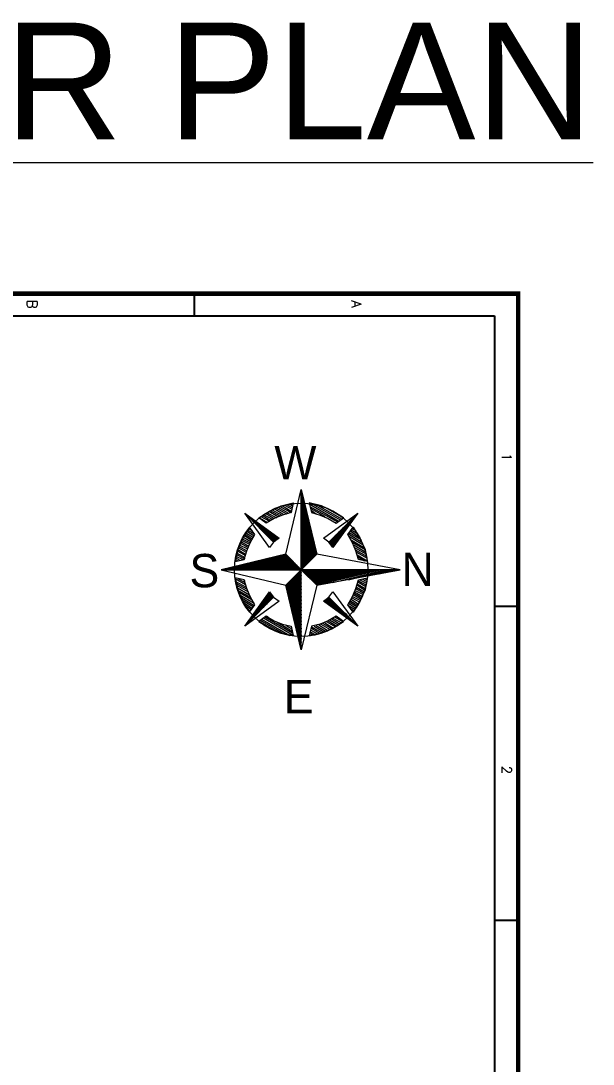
# Model space of a CAD drawing. Extents: x -52083 to 49512, y -145230 to 20224.
# Drawn here: x -23641 to -16282, y 6813 to 20224 of the extents above; entities that cross this region are included whole.
import ezdxf
from ezdxf.enums import TextEntityAlignment as Align

# ---------------------------------------------------------------- set-up
doc = ezdxf.new("R2010")
doc.units = 0
doc.header["$LTSCALE"] = 0.5
doc.header["$MEASUREMENT"] = 0
for name, color, linetype in [('PDF_DIRECTION', 7, 'Continuous'), ('PDF_Text', 5, 'Continuous'), ('TITLE', 7, 'Continuous')]:
    doc.layers.add(name, color=color, linetype=linetype)
doc.layers.add('sa-text', color=5, linetype='Continuous', lineweight=9)
doc.styles.add('ARIAL', font='romans.shx', dxfattribs={"height": 2.5})
doc.styles.add('PDF Book Antiqua', font='BKANT.TTF')
doc.styles.add('RomanS', font='romans.shx')

# ---------------------------------------------------------------- blocks, each defined once
blk = doc.blocks.new('A$C66962185')
at = {"layer": 'TITLE'}
for p, q in [((17006, -1297), (17006, 0)), ((34098, -1297), (34098, 0)), ((1210, -1297), (203723, -1297)), ((1210, -139882), (1210, -1297)), ((-86, -17647), (1210, -17647))]:
    blk.add_line(p, q, dxfattribs=at)
at = {"layer": 'TITLE', "const_width": 250}
blk.add_lwpolyline([(205020, 0), (205020, -141178), (0, -141178), (0, 0)], close=True, dxfattribs=at)
at = {"layer": 'TITLE', "style": 'RomanS'}
for s, p in [('1', (8897, -629)), ('2', (25916, -629)), ('A', (576, -8810)), ('B', (576, -26457))]:
    blk.add_text(s, height=537, dxfattribs=at).set_placement(p, align=Align.MIDDLE)

msp = doc.modelspace()

# ---------------------------------------------------------------- linework, layer by layer
at = {"layer": 'PDF_DIRECTION', "lineweight": 9, "elevation": 2637.8}
for points in [[(-20035.5, 12139.3), (-20234.6, 12970.3), (-20035.5, 13169.3), (-19836.4, 12970.3), (-20035.5, 12139.3), (-20035.5, 14199.4), (-19836.4, 13368.4)], [(-20234.6, 13368.4), (-20035.5, 14199.4)], [(-19845.1, 13359.8), (-20035.5, 14156.1)], [(-19853.8, 13351.1), (-20035.5, 14112.8)], [(-20312.5, 13983), (-20165.4, 13905.1), (-20277.9, 13870.5), (-20381.7, 13827.2), (-20485.6, 13766.6), (-20580.8, 13835.8), (-20442.3, 13922.4), (-20295.2, 13991.6), (-20139.4, 14026.3), (-20165.4, 13905.1)], [(-20381.7, 13957), (-20260.6, 13879.1)], [(-20364.4, 13965.7), (-20225.9, 13887.8)], [(-20338.5, 13974.3), (-20200, 13896.4)], [(-20277.9, 13991.6), (-20165.4, 13922.4)], [(-20251.9, 14000.3), (-20156.7, 13948.4)], [(-20225.9, 14008.9), (-20148, 13965.7)], [(-20191.3, 14017.6), (-20148, 13991.6)], [(-20156.7, 14017.6), (-20139.4, 14008.9)], [(-19862.4, 13342.5), (-20035.5, 14060.9)], [(-19871.1, 13333.8), (-20035.5, 14017.6)], [(-19879.7, 13325.1), (-20035.5, 13974.3)], [(-19732.6, 13974.3), (-19490.2, 13835.8), (-19628.7, 13922.4), (-19775.9, 13991.6), (-19931.7, 14026.3), (-19905.7, 13905.1), (-19793.2, 13870.5), (-19689.3, 13827.2), (-19585.4, 13766.6), (-19490.2, 13835.8)], [(-19931.7, 14017.6), (-19550.8, 13792.6)], [(-19923, 13983), (-19568.1, 13783.9)], [(-19914.3, 13957), (-19732.6, 13853.1)], [(-19897, 14017.6), (-19533.5, 13809.9)], [(-19827.8, 14000.3), (-19507.5, 13818.5)], [(-20762.6, 13896.4), (-20321.2, 13576.2), (-20390.4, 13524.2), (-20442.3, 13455), (-20762.6, 13896.4), (-20390.4, 13524.2)], [(-20719.3, 13853.1), (-20329.8, 13576.2)], [(-20572.2, 13835.8), (-20468.3, 13775.2)], [(-20554.9, 13853.1), (-20442.3, 13792.6)], [(-20537.5, 13870.5), (-20425, 13801.2)], [(-20520.2, 13879.1), (-20407.7, 13818.5)], [(-20494.3, 13896.4), (-20381.7, 13827.2)], [(-20477, 13905.1), (-20355.8, 13835.8)], [(-20451, 13922.4), (-20338.5, 13853.1)], [(-20433.7, 13931), (-20312.5, 13861.8)], [(-20407.7, 13939.7), (-20286.5, 13870.5)], [(-19888.4, 13316.5), (-20035.5, 13931)], [(-19897, 13307.8), (-20035.5, 13887.8)], [(-19905.7, 13299.2), (-20035.5, 13835.8)], [(-19905.7, 13931), (-19845.1, 13887.8)], [(-19308.4, 13896.4), (-19628.7, 13455), (-19680.6, 13524.2), (-19749.9, 13576.2), (-19308.4, 13896.4), (-19680.6, 13524.2)], [(-19351.7, 13853.1), (-19628.7, 13463.6)], [(-20728, 13680), (-20641.4, 13628.1)], [(-20710.7, 13697.3), (-20667.4, 13671.4)], [(-20667.4, 13801.2), (-20338.5, 13567.5)], [(-20615.4, 13757.9), (-20347.1, 13558.9)], [(-20572.2, 13706), (-20355.8, 13550.2)], [(-19914.3, 13290.5), (-20035.5, 13792.6)], [(-19923, 13281.9), (-20035.5, 13749.3)], [(-19931.7, 13273.2), (-20035.5, 13706)], [(-19498.9, 13706), (-19654.7, 13489.6)], [(-19446.9, 13757.9), (-19646, 13480.9)], [(-19403.7, 13801.2), (-19637.4, 13472.3)], [(-19594.1, 13775.2), (-19585.4, 13766.6)], [(-19299.8, 13299.2), (-19334.4, 13411.7), (-19377.7, 13515.6), (-19438.3, 13619.4), (-19369, 13714.7), (-19282.5, 13576.2), (-19213.2, 13429), (-19187.3, 13273.2), (-19299.8, 13299.2), (-19299.8, 13307.8)], [(-19395, 13680), (-19308.4, 13628.1)], [(-19386.3, 13697.3), (-19334.4, 13671.4)], [(-20805.9, 13550.2), (-20702, 13498.3)], [(-20797.2, 13567.5), (-20693.4, 13515.6)], [(-20788.6, 13593.5), (-20684.7, 13532.9)], [(-20771.3, 13610.8), (-20676, 13550.2)], [(-20762.6, 13628.1), (-20667.4, 13567.5)], [(-20753.9, 13645.4), (-20650.1, 13584.8)], [(-20736.6, 13662.7), (-20641.4, 13602.1)], [(-20520.2, 13654.1), (-20364.4, 13541.5)], [(-20477, 13610.8), (-20373.1, 13541.5)], [(-20425, 13558.9), (-20381.7, 13532.9)], [(-19940.3, 13264.6), (-20035.5, 13654.1)], [(-19949, 13255.9), (-20035.5, 13610.8)], [(-19957.6, 13247.2), (-20035.5, 13567.5)], [(-19594.1, 13610.8), (-19672, 13506.9)], [(-19646, 13558.9), (-19672, 13515.6)], [(-19550.8, 13654.1), (-19663.3, 13498.3)], [(-19429.6, 13628.1), (-19256.5, 13524.2)], [(-19429.6, 13602.1), (-19239.2, 13489.6)], [(-19421, 13645.4), (-19265.2, 13558.9)], [(-19403.7, 13662.7), (-19291.1, 13593.5)], [(-19403.7, 13558.9), (-19230.5, 13455)], [(-20857.8, 13411.7), (-20753.9, 13351.1)], [(-20849.2, 13455), (-20745.3, 13394.4)], [(-20849.2, 13429), (-20753.9, 13368.4)], [(-20840.5, 13472.3), (-20736.6, 13411.7)], [(-20831.8, 13489.6), (-20728, 13437.7)], [(-20823.2, 13515.6), (-20719.3, 13455)], [(-20814.5, 13532.9), (-20710.7, 13472.3)], [(-19966.3, 13238.6), (-20035.5, 13524.2)], [(-19974.9, 13229.9), (-20035.5, 13480.9)], [(-19983.6, 13221.3), (-20035.5, 13429)], [(-19377.7, 13524.2), (-19213.2, 13429)], [(-19360.4, 13489.6), (-19204.6, 13394.4)], [(-19351.7, 13455), (-19195.9, 13368.4)], [(-19334.4, 13420.4), (-19195.9, 13342.5)], [(-19005.5, 13169.3), (-19836.4, 12970.3), (-18763.1, 13169.3), (-21065.5, 13169.3), (-18763.1, 13169.3), (-19836.4, 13368.4), (-20035.5, 13169.3), (-20234.6, 13368.4), (-21065.5, 13169.3), (-20234.6, 12970.3)], [(-20225.9, 13359.8), (-21022.3, 13169.3)], [(-20217.3, 13351.1), (-20979, 13169.3)], [(-20208.6, 13342.5), (-20927.1, 13169.3)], [(-20200, 13333.8), (-20883.8, 13169.3)], [(-20883.8, 13325.1), (-20823.2, 13290.5)], [(-20883.8, 13299.2), (-20849.2, 13281.9)], [(-20875.1, 13368.4), (-20762.6, 13307.8)], [(-20875.1, 13342.5), (-20788.6, 13299.2)], [(-20866.5, 13385.7), (-20762.6, 13325.1)], [(-20191.3, 13325.1), (-20840.5, 13169.3)], [(-20182.7, 13316.5), (-20797.2, 13169.3)], [(-20174, 13307.8), (-20745.3, 13169.3)], [(-20165.4, 13299.2), (-20702, 13169.3)], [(-20156.7, 13290.5), (-20658.7, 13169.3)], [(-20148, 13281.9), (-20615.4, 13169.3)], [(-19992.2, 13212.6), (-20035.5, 13385.7)], [(-20000.9, 13204), (-20035.5, 13342.5)], [(-20009.6, 13195.3), (-20035.5, 13299.2)], [(-19325.8, 13394.4), (-19187.3, 13316.5)], [(-19317.1, 13359.8), (-19187.3, 13281.9)], [(-19308.4, 13333.8), (-19221.9, 13281.9)], [(-20139.4, 13273.2), (-20572.2, 13169.3)], [(-20130.7, 13264.6), (-20520.2, 13169.3)], [(-20122.1, 13255.9), (-20477, 13169.3)], [(-20113.4, 13247.2), (-20433.7, 13169.3)], [(-20104.8, 13238.6), (-20390.4, 13169.3)], [(-20096.1, 13229.9), (-20338.5, 13169.3)], [(-20087.5, 13221.3), (-20295.2, 13169.3)], [(-20078.8, 13212.6), (-20251.9, 13169.3)], [(-20070.1, 13204), (-20208.6, 13169.3)], [(-20061.5, 13195.3), (-20165.4, 13169.3)], [(-20052.8, 13186.7), (-20113.4, 13169.3)], [(-20044.2, 13178), (-20070.1, 13169.3)], [(-20061.5, 13143.4), (-20035.5, 13048.2)], [(-20052.8, 13152), (-20035.5, 13091.4)], [(-20044.2, 13160.7), (-20035.5, 13134.7)], [(-20018.2, 13186.7), (-20035.5, 13247.2)], [(-20026.9, 13178), (-20035.5, 13204)], [(-20026.9, 13160.7), (-20000.9, 13169.3)], [(-20018.2, 13152), (-19957.6, 13169.3)], [(-20009.6, 13143.4), (-19905.7, 13169.3)], [(-20000.9, 13134.7), (-19862.4, 13169.3)], [(-19992.2, 13126.1), (-19819.1, 13169.3)], [(-19983.6, 13117.4), (-19775.9, 13169.3)], [(-19974.9, 13108.8), (-19732.6, 13169.3)], [(-19966.3, 13100.1), (-19680.6, 13169.3)], [(-19957.6, 13091.4), (-19637.4, 13169.3)], [(-19949, 13082.8), (-19594.1, 13169.3)], [(-19940.3, 13074.1), (-19550.8, 13169.3)], [(-19931.7, 13065.5), (-19498.9, 13169.3)], [(-19923, 13056.8), (-19455.6, 13169.3)], [(-19914.3, 13048.2), (-19412.3, 13169.3)], [(-19905.7, 13039.5), (-19369, 13169.3)], [(-19897, 13030.9), (-19325.8, 13169.3)], [(-19888.4, 13022.2), (-19273.8, 13169.3)], [(-19879.7, 13013.5), (-19230.5, 13169.3)], [(-19871.1, 13004.9), (-19187.3, 13169.3)], [(-19862.4, 12996.2), (-19144, 13169.3)], [(-19853.8, 12987.6), (-19092.1, 13169.3)], [(-19845.1, 12978.9), (-19048.8, 13169.3)], [(-19628.7, 13004.9), (-18962.2, 13169.3)], [(-19429.6, 13039.5), (-18918.9, 13169.3)], [(-19230.5, 13082.8), (-18867, 13169.3)], [(-19031.5, 13117.4), (-18823.7, 13169.3)], [(-18832.4, 13160.7), (-18780.5, 13169.3)], [(-20883.8, 13056.8), (-20753.9, 12978.9)], [(-20883.8, 13022.2), (-20745.3, 12944.3)], [(-20849.2, 13056.8), (-20762.6, 13004.9)], [(-20779.9, 13039.5), (-20762.6, 13030.9)], [(-20191.3, 13013.5), (-20035.5, 12364.4)], [(-20182.7, 13022.2), (-20035.5, 12407.6)], [(-20174, 13030.9), (-20035.5, 12459.6)], [(-20165.4, 13039.5), (-20035.5, 12502.9)], [(-20156.7, 13048.2), (-20035.5, 12546.1)], [(-20148, 13056.8), (-20035.5, 12589.4)], [(-20139.4, 13065.5), (-20035.5, 12641.4)], [(-20130.7, 13074.1), (-20035.5, 12684.6)], [(-20122.1, 13082.8), (-20035.5, 12727.9)], [(-20113.4, 13091.4), (-20035.5, 12771.2)], [(-20104.8, 13100.1), (-20035.5, 12814.5)], [(-20096.1, 13108.8), (-20035.5, 12866.4)], [(-20087.5, 13117.4), (-20035.5, 12909.7)], [(-20078.8, 13126.1), (-20035.5, 12953)], [(-20070.1, 13134.7), (-20035.5, 12996.2)], [(-19308.4, 13030.9), (-19195.9, 12970.3)], [(-19308.4, 13013.5), (-19204.6, 12953)], [(-19282.5, 13039.5), (-19195.9, 12996.2)], [(-19247.9, 13048.2), (-19187.3, 13013.5)], [(-19221.9, 13056.8), (-19187.3, 13039.5)], [(-20875.1, 12996.2), (-20736.6, 12918.3)], [(-20866.5, 12970.3), (-20719.3, 12883.7)], [(-20866.5, 12944.3), (-20710.7, 12849.1)], [(-20857.8, 12909.7), (-20693.4, 12814.5)], [(-20840.5, 12883.7), (-20667.4, 12779.8)], [(-20390.4, 12814.5), (-20762.6, 12442.3), (-20442.3, 12883.7), (-20390.4, 12814.5), (-20321.2, 12762.5), (-20762.6, 12442.3)], [(-20719.3, 12485.6), (-20442.3, 12875.1)], [(-20225.9, 12978.9), (-20035.5, 12182.6)], [(-20217.3, 12987.6), (-20035.5, 12234.5)], [(-20208.6, 12996.2), (-20035.5, 12277.8)], [(-20200, 13004.9), (-20035.5, 12321.1)], [(-19308.4, 12442.3), (-19749.9, 12762.5), (-19680.6, 12814.5), (-19628.7, 12883.7), (-19308.4, 12442.3), (-19680.6, 12814.5)], [(-19351.7, 12883.7), (-19247.9, 12823.1)], [(-19343.1, 12901), (-19239.2, 12849.1)], [(-19334.4, 12927), (-19230.5, 12866.4)], [(-19325.8, 12944.3), (-19221.9, 12883.7)], [(-19317.1, 12987.6), (-19213.2, 12927)], [(-19317.1, 12970.3), (-19221.9, 12909.7)], [(-20831.8, 12849.1), (-20641.4, 12736.6)], [(-20814.5, 12814.5), (-20641.4, 12710.6)], [(-20797.2, 12779.8), (-20650.1, 12693.3)], [(-20779.9, 12745.2), (-20667.4, 12676)], [(-20667.4, 12537.5), (-20433.7, 12866.4)], [(-20615.4, 12589.4), (-20425, 12857.7)], [(-20572.2, 12632.7), (-20416.4, 12849.1)], [(-20520.2, 12684.6), (-20407.7, 12840.4)], [(-20477, 12727.9), (-20399.1, 12831.8)], [(-20425, 12779.8), (-20399.1, 12823.1)], [(-19351.7, 12485.6), (-19741.2, 12771.2)], [(-19403.7, 12537.5), (-19732.6, 12771.2)], [(-19446.9, 12589.4), (-19723.9, 12779.8)], [(-19498.9, 12632.7), (-19715.3, 12788.5)], [(-19550.8, 12684.6), (-19706.6, 12797.2)], [(-19594.1, 12727.9), (-19698, 12805.8)], [(-19421, 12753.9), (-19317.1, 12693.3)], [(-19412.3, 12771.2), (-19308.4, 12710.6)], [(-19395, 12788.5), (-19299.8, 12727.9)], [(-19386.3, 12805.8), (-19291.1, 12753.9)], [(-19377.7, 12823.1), (-19273.8, 12771.2)], [(-19369, 12849.1), (-19265.2, 12788.5)], [(-19360.4, 12866.4), (-19256.5, 12805.8)], [(-20753.9, 12710.6), (-20676, 12658.7)], [(-20728, 12667.3), (-20693.4, 12641.4)], [(-19429.6, 12736.6), (-19334.4, 12676)], [(-19429.6, 12710.6), (-19343.1, 12658.7)], [(-19395, 12667.3), (-19360.4, 12641.4)], [(-20485.6, 12572.1), (-20580.8, 12502.9), (-20442.3, 12416.3), (-20295.2, 12355.7), (-20139.4, 12321.1), (-20520.2, 12546.1)], [(-20572.2, 12502.9), (-20347.1, 12373)], [(-20563.5, 12520.2), (-20251.9, 12338.4)], [(-20537.5, 12528.8), (-20182.7, 12321.1)], [(-20502.9, 12563.5), (-20148, 12355.7)], [(-20459.6, 12563.5), (-20485.6, 12572.1), (-20381.7, 12511.5), (-20277.9, 12468.2), (-20165.4, 12442.3), (-20139.4, 12321.1)], [(-20347.1, 12494.2), (-20156.7, 12381.7)], [(-19758.5, 12476.9), (-19637.4, 12407.6)], [(-19732.6, 12485.6), (-19620.1, 12416.3)], [(-19715.3, 12502.9), (-19594.1, 12433.6)], [(-19689.3, 12511.5), (-19576.8, 12442.3)], [(-19663.3, 12520.2), (-19559.5, 12459.6)], [(-19646, 12537.5), (-19533.5, 12468.2)], [(-19628.7, 12546.1), (-19516.2, 12485.6)], [(-19602.7, 12563.5), (-19498.9, 12502.9)], [(-20234.6, 12450.9), (-20156.7, 12407.6)], [(-19923, 12373), (-19853.8, 12329.7)], [(-19923, 12347.1), (-19879.7, 12329.7)], [(-19914.3, 12390.3), (-19819.1, 12338.4)], [(-19905.7, 12433.6), (-19767.2, 12355.7)], [(-19905.7, 12416.3), (-19793.2, 12347.1)], [(-19871.1, 12442.3), (-19741.2, 12364.4)], [(-19845.1, 12450.9), (-19715.3, 12373)], [(-19810.5, 12459.6), (-19689.3, 12381.7)], [(-19784.5, 12468.2), (-19663.3, 12399)], [(-19931.7, 12329.7), (-19914.3, 12321.1)]]:
    msp.add_lwpolyline(points, dxfattribs=at)
for points in [[(-20632.8, 13619.4), (-20702, 13714.7), (-20788.6, 13576.2), (-20849.2, 13429), (-20883.8, 13273.2), (-20771.3, 13299.2), (-20736.6, 13411.7), (-20693.4, 13515.6)], [(-20632.8, 12719.3), (-20693.4, 12823.1), (-20736.6, 12927), (-20771.3, 13039.5), (-20883.8, 13065.5), (-20849.2, 12909.7), (-20788.6, 12762.5), (-20702, 12624)], [(-19438.3, 12719.3), (-19377.7, 12823.1), (-19334.4, 12927), (-19299.8, 13039.5), (-19187.3, 13065.5), (-19213.2, 12909.7), (-19282.5, 12762.5), (-19369, 12624)], [(-19931.7, 12321.1), (-19775.9, 12355.7), (-19628.7, 12416.3), (-19490.2, 12502.9), (-19585.4, 12572.1), (-19689.3, 12511.5), (-19793.2, 12468.2), (-19905.7, 12442.3)]]:
    msp.add_lwpolyline(points, close=True, dxfattribs=at)
at = {"layer": 'PDF_DIRECTION', "lineweight": 9}
msp.add_circle((-20036.5, 13168.5, 2637.8), 857.7, dxfattribs=at)

# ---------------------------------------------------------------- block references
at = {"layer": 'TITLE', "xscale": 0.2362210059282006, "yscale": 0.2362210059282006, "zscale": 0.2362210059282006, "rotation": 270}
msp.add_blockref('A$C66962185', (-17245.7, 16717.1, 2637.8), dxfattribs=at)

# ---------------------------------------------------------------- texts
at = {"layer": 'PDF_Text', "char_height": 429.2, "attachment_point": 7, "style": 'PDF Book Antiqua'}
for s, insert in [('W', (-20381.7, 14330.9, 2637.8)), ('S', (-21472.4, 12936.2, 2637.8)), ('N', (-18745.8, 12960.3, 2637.8)), ('E', (-20260.6, 11322.7, 2637.8))]:
    msp.add_mtext(s, dxfattribs=dict(at, insert=insert))
at = {"layer": 'sa-text', "color": 5, "insert": (-33920.3, 19441, 2637.8), "char_height": 1500, "width": 37314.128, "attachment_point": 5, "style": 'ARIAL'}
msp.add_mtext('{\\fArial CE|b0|i0|c0|p34;\\L\\C1;PROPOSED SECOND FLOOR PLAN}', dxfattribs=at)

doc.saveas('drawing.dxf')
